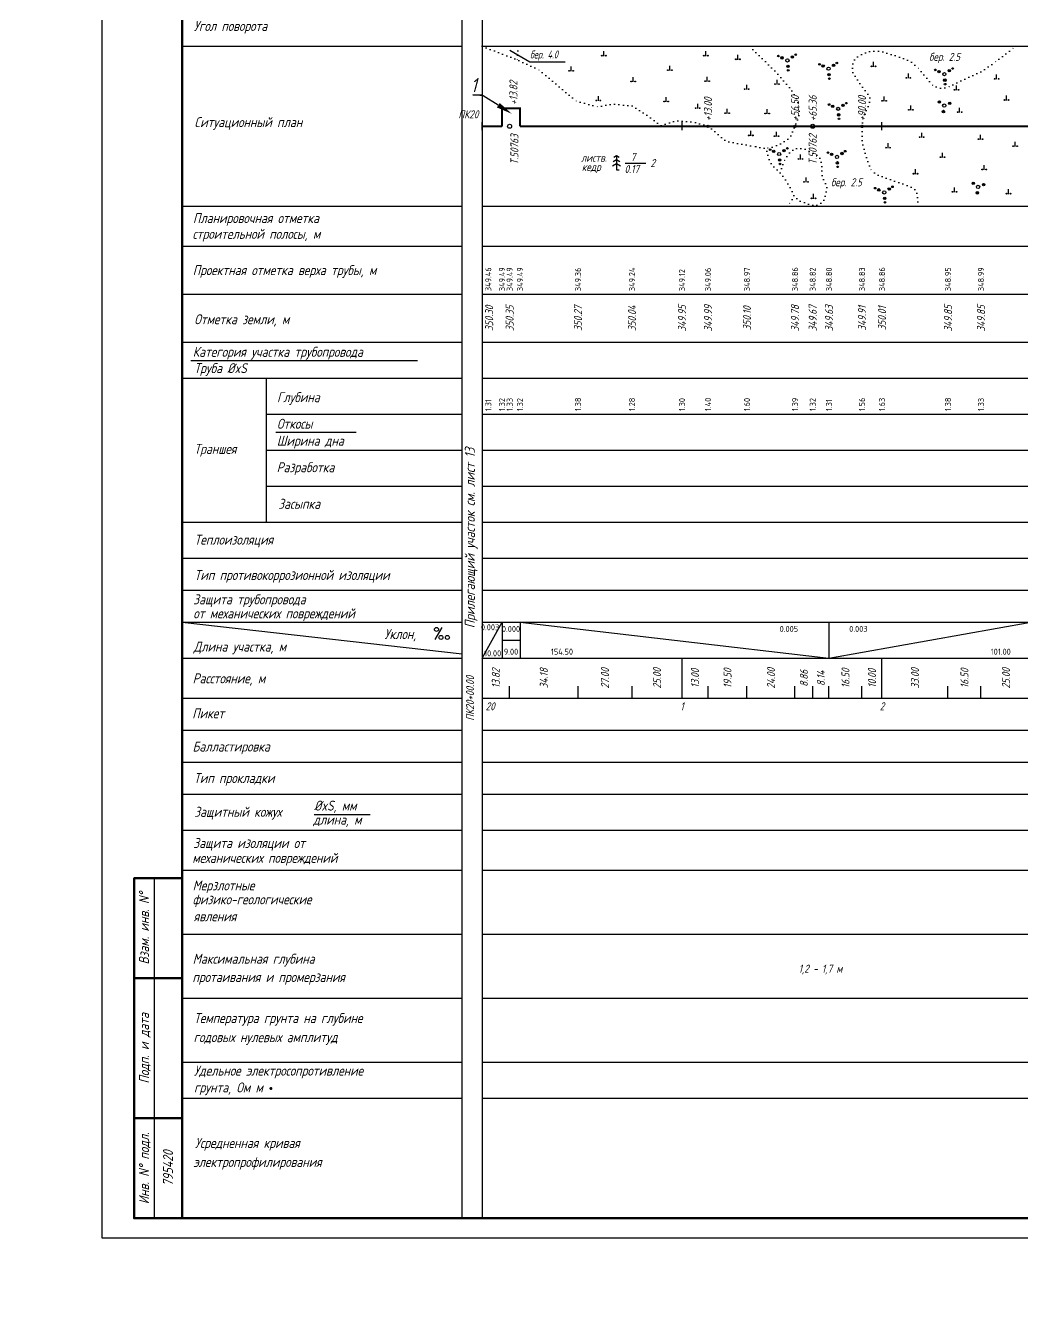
# Model space of a CAD drawing. Extents: x 0 to 1701, y -42 to 613.
# Drawn here: x 0 to 249.1, y 0 to 322.1 of the extents above; entities that cross this region are included whole.
import ezdxf
from ezdxf import colors
from ezdxf.entities.mleader import LeaderData, LeaderLine
from ezdxf.enums import TextEntityAlignment as Align
from ezdxf.math import Vec2, Vec3

# ---------------------------------------------------------------- set-up
doc = ezdxf.new("R2010")
doc.units = 0
doc.linetypes.add('ИИDot', pattern=[1, 0, -1])
doc.layers.add('ИИ_ОФОРМЛЕНИЕ_025', color=7, linetype='Continuous', lineweight=25)
doc.layers.add('ИИ_ПРОФИЛЬ_025', color=7, linetype='Continuous', lineweight=25)
doc.layers.add('Подвал', color=7, linetype='Continuous')
doc.layers.add('ТХ-Л', color=140, linetype='Continuous')
doc.styles.add('1', font='simplex.shx', dxfattribs={"width": 0.8, "height": 1.5})
doc.styles.add('VNIPISIMPLEXCUR', font='simplex.shx', dxfattribs={"width": 0.8, "oblique": 15})

# ---------------------------------------------------------------- blocks, each defined once
blk = doc.blocks.new('ИИ14001')
at = {"color": 0}
blk.add_lwpolyline([(0, 0), (1.79, 3)], dxfattribs=at)
for centre in [(0.35, 2.48), (1.47, 0.48), (3.08, 0.48)]:
    blk.add_circle(centre, 0.5, dxfattribs=at)
blk = doc.blocks.new('ИИ04007')
at = {"color": 0, "linetype": 'Continuous', "lineweight": 25}
blk.add_lwpolyline([(-70, 0), (-70, -303), (0, -303), (0, 0), (-70, 0)], close=True, dxfattribs=at)
for points in [[(-70, -10), (0, -10)], [(-70, -50), (0, -50)], [(-70, -60), (0, -60)], [(-70, -72), (0, -72)], [(-70, -84), (0, -84)], [(-67.81, -88.55), (-11.16, -88.55)], [(-70, -93), (0, -93)], [(-70, -93), (-49, -93)], [(-49, -93), (-49, -102)], [(-49, -93), (-49, -129)], [(-49, -102), (0, -102)], [(-46.58, -106.46), (-26.46, -106.46)], [(-49, -111), (0, -111)], [(-49, -120), (0, -120)], [(-70, -129), (0, -129)], [(-70, -138), (0, -138)], [(-70, -146), (0, -146)], [(-70, -154), (0, -154)], [(-70, -154), (0, -161.88)], [(-70, -163), (0, -163)], [(-70, -173), (0, -173)], [(-70, -181), (0, -181)], [(-70, -189), (0, -189)], [(-70, -197), (0, -197)], [(-36.98, -202.05), (-22.99, -202.05)], [(-70, -206), (0, -206)], [(-70, -216), (0, -216)], [(-70, -232), (0, -232)], [(-70, -248), (0, -248)], [(-70, -264), (0, -264)], [(-70, -273), (0, -273)]]:
    blk.add_lwpolyline(points, dxfattribs=at)
at = {"color": 0, "linetype": 'Continuous', "lineweight": 25, "const_width": 0.365}
blk.add_lwpolyline([(-47.96, -270.54, 1), (-47.59, -270.54, 1)], format="xyb", close=True, dxfattribs=at)
at = {"color": 0, "linetype": 'Continuous', "lineweight": 25}
blk.add_blockref('ИИ14001', (-6.73, -158.27), dxfattribs=at)
at = {"color": 0, "linetype": 'Continuous', "lineweight": 25, "style": 'VNIPISIMPLEXCUR', "oblique": 15, "width": 0.8}
for s, p in [('Угол поворота', (-67.03, -6.16)), ('Ситуационный план', (-66.88, -30.21)), ('Планировочная отметка', (-67.27, -54.2)), ('строительной полосы, м', (-67.37, -58.14)), ('Проектная отметка верха трубы, м', (-67.32, -67.21)), ('Отметка земли, м', (-66.93, -79.48)), ('Категория участка трубопровода', (-67.32, -87.63)), ('Труба %%CxS', (-66.97, -91.71)), ('Глубина', (-46.25, -98.97)), ('Откосы', (-46.27, -105.61)), ('Траншея', (-66.96, -111.89)), ('Ширина дна', (-46.32, -109.87)), ('Разработка', (-46.34, -116.48)), ('Засыпка', (-45.96, -125.63)), ('Теплоизоляция', (-66.89, -134.58)), ('Тип противокоррозионной изоляции', (-66.9, -143.42)), ('Защита трубопровода', (-67.2, -149.5)), ('от механических повреждений', (-67.17, -153.01)), ('Уклон,', (-19.4, -158.19)), ('Длина участка, м', (-67.09, -161.31)), ('Расстояние, м', (-67.34, -169.25)), ('Пикет', (-67.44, -177.99)), ('Балластировка', (-67.38, -186.3)), ('Тип прокладки', (-67.03, -194.17)), ('%%CxS, мм', (-36.96, -201.07)), ('Защитный кожух', (-66.96, -202.63)), ('длина, м', (-37.2, -204.57)), ('Защита изоляции от', (-67.18, -210.43)), ('механических повреждений', (-67.42, -214.14)), ('Мерзлотные', (-67.34, -221.03)), ('физико-геологические', (-67.34, -224.5)), ('явления', (-67.07, -228.74)), ('Максимальная глубина', (-67.33, -239.37)), ('протаивания и промерзания', (-67.4, -243.93)), ('Температура грунта на глубине', (-67.01, -254.18)), ('годовых нулевых амплитуд', (-67.11, -258.96)), ('Удельное электросопротивление', (-67, -267.33)), ('грунта, Ом м', (-67, -271.53)), ('Усредненная кривая', (-66.76, -285.4)), ('электропрофилирования', (-67.16, -290.15))]:
    blk.add_text(s, height=2.5, dxfattribs=at).set_placement(p)
blk = doc.blocks.new('ИИ15002')
at = {"linetype": 'Continuous', "lineweight": 25}
h = blk.add_hatch(color=0, dxfattribs=at)
edge = h.paths.add_edge_path()
edge.add_arc((0, 0), 0.3, 0, 360)
at = {"color": 0, "linetype": 'Continuous', "lineweight": 25}
blk.add_circle((0, 0), 0.3, dxfattribs=at)
at = {"color": 0, "linetype": 'Continuous', "style": 'VNIPISIMPLEXCUR', "oblique": 15, "width": 0.8}
blk.add_attdef('STATIONING', (1, 1.3), '', height=2, rotation=90, dxfattribs=at)
at = {"color": 7, "linetype": 'Continuous', "style": 'VNIPISIMPLEXCUR', "oblique": 15, "width": 0.8}
blk.add_attdef('HEIGHT', text='', height=2, dxfattribs=at).set_placement((0, -1.3), align=Align.TOP_CENTER)
blk = doc.blocks.new('ИИ03А2Х4')
at = {"color": 0, "linetype": 'Continuous', "lineweight": 25}
blk.add_lwpolyline([(0, 0), (0, 594), (1682, 594), (1682, 0)], close=True, dxfattribs=at)
at = {"color": 0, "linetype": 'Continuous', "lineweight": 50}
blk.add_lwpolyline([(20, 5), (20, 589), (1677, 589), (1677, 5)], close=True, dxfattribs=at)
at = {"color": 0, "linetype": 'Continuous', "style": 'VNIPISIMPLEXCUR', "oblique": 15, "width": 0.8, "flags": 8}
blk.add_attdef('FORMAT', text='', height=2.5, dxfattribs=at).set_placement((1677, 1.25), align=Align.RIGHT)
blk = doc.blocks.new('ИИ053672А')
at = {"color": 0, "linetype": 'Continuous'}
for points in [[(0.7, 3.1), (0, 3.5), (-0.7, 3.1)], [(0, 3.5), (0, 0), (0.7, 0)], [(1, 0.92), (0, 1.5), (-1, 0.92)], [(0.85, 2.01), (0, 2.5), (-0.85, 2.01)]]:
    blk.add_lwpolyline(points, dxfattribs=at)
at = {"color": 0, "linetype": 'Continuous', "style": 'VNIPISIMPLEXCUR', "oblique": 15, "width": 0.8}
blk.add_attdef('RACE1', text='', height=2, dxfattribs=at).set_placement((-2, 2.25), align=Align.RIGHT)
blk.add_attdef('HEIGHT', (2, 2.25), '', height=2, dxfattribs=at)
blk.add_attdef('RACE2', text='', height=2, dxfattribs=at).set_placement((-2, 1.25), align=Align.TOP_RIGHT)
blk.add_attdef('THICKNESS', text='', height=2, dxfattribs=at).set_placement((2, 1.25), align=Align.TOP_LEFT)
blk.add_attdef('DISTANCE', text='', height=2, dxfattribs=at).set_placement((8.5, 1.75), align=Align.MIDDLE_LEFT)
blk = doc.blocks.new('ИИ05407')
at = {"linetype": 'Continuous', "lineweight": 25}
h = blk.add_hatch(color=0, dxfattribs=at)
edge = h.paths.add_edge_path()
edge.add_arc((-0.5, 0.1), 0.1, 0, 360)
h = blk.add_hatch(color=0, dxfattribs=at)
edge = h.paths.add_edge_path()
edge.add_arc((0.5, 0.1), 0.1, 0, 360)
at = {"color": 0, "linetype": 'Continuous', "lineweight": 25}
blk.add_lwpolyline([(0, 0), (0, 1.2)], dxfattribs=at)
for centre in [(-0.5, 0.1), (0.5, 0.1)]:
    blk.add_circle(centre, 0.1, dxfattribs=at)
blk = doc.blocks.new('ИИ053951')
at = {"linetype": 'Continuous', "lineweight": 25}
h = blk.add_hatch(color=0, dxfattribs=at)
edge = h.paths.add_edge_path()
edge.add_arc((-1.4, 0.53), 0.3, 0, 360)
h = blk.add_hatch(color=0, dxfattribs=at)
edge = h.paths.add_edge_path()
edge.add_arc((1.16, 0.95), 0.3, 0, 360)
h = blk.add_hatch(color=0, dxfattribs=at)
edge = h.paths.add_edge_path()
edge.add_arc((0.24, -1.48), 0.3, 0, 360)
at = {"color": 0, "linetype": 'Continuous', "lineweight": 25}
for centre, radius in [((-1.4, 0.53), 0.3), ((0, 0), 0.4), ((1.16, 0.95), 0.3), ((0.24, -1.48), 0.3)]:
    blk.add_circle(centre, radius, dxfattribs=at)
blk = doc.blocks.new('ИИ053952')
at = {"linetype": 'Continuous', "lineweight": 25}
h = blk.add_hatch(color=0, dxfattribs=at)
edge = h.paths.add_edge_path()
edge.add_arc((-1.31, 2.13), 0.2, 0, 360)
h = blk.add_hatch(color=0, dxfattribs=at)
edge = h.paths.add_edge_path()
edge.add_arc((-0.79, 1.28), 0.3, 0, 360)
h = blk.add_hatch(color=0, dxfattribs=at)
edge = h.paths.add_edge_path()
edge.add_arc((1.5, 0.04), 0.3, 0, 360)
h = blk.add_hatch(color=0, dxfattribs=at)
edge = h.paths.add_edge_path()
edge.add_arc((2.5, 0.07), 0.2, 0, 360)
h = blk.add_hatch(color=0, dxfattribs=at)
edge = h.paths.add_edge_path()
edge.add_arc((-1.19, -2.2), 0.2, 0, 360)
h = blk.add_hatch(color=0, dxfattribs=at)
edge = h.paths.add_edge_path()
edge.add_arc((-0.71, -1.32), 0.3, 0, 360)
at = {"color": 0, "linetype": 'Continuous', "lineweight": 25}
for centre, radius in [((-1.31, 2.13), 0.2), ((-0.79, 1.28), 0.3), ((0, 0), 0.4), ((1.5, 0.04), 0.3), ((2.5, 0.07), 0.2), ((-1.19, -2.2), 0.2), ((-0.71, -1.32), 0.3)]:
    blk.add_circle(centre, radius, dxfattribs=at)
blk = doc.blocks.new('ИИ02001')
at = {"color": 0, "linetype": 'Continuous', "lineweight": 50, "flags": 128}
for points in [[(0, 85), (-12, 85), (-12, 0), (0, 0)], [(-12, 60), (0, 60)], [(-12, 25), (0, 25)]]:
    blk.add_lwpolyline(points, dxfattribs=at)
at = {"color": 0, "linetype": 'Continuous', "lineweight": 25, "flags": 128}
blk.add_lwpolyline([(-7, 85), (-7, 0)], dxfattribs=at)
at = {"color": 0, "lineweight": 25, "style": 'VNIPISIMPLEXCUR', "oblique": 15, "width": 0.8}
for s, p in [('Взам. инв. N%%D', (-8.25, 72.5)), ('Подп. и дата', (-8.25, 42.5)), ('Инв. N%%d подл.', (-8.25, 12.5))]:
    blk.add_text(s, height=2.5, rotation=90, dxfattribs=at).set_placement(p, align=Align.CENTER)
at = {"color": 0, "lineweight": 25, "style": 'VNIPISIMPLEXCUR', "oblique": 15, "width": 0.8, "flags": 8}
for tag, p in [('А22', (-2.25, 72.5)), ('А20', (-2.25, 12.5))]:
    blk.add_attdef(tag, text='', height=2.5, rotation=90, dxfattribs=at).set_placement(p, align=Align.CENTER)

msp = doc.modelspace()

# ---------------------------------------------------------------- linework, layer by layer
at = {"layer": 'ИИ_ПРОФИЛЬ_025', "flags": 128}
for points in [[(114.065, 326.975), (114.065, 23.975)], [(114.065, 316.975), (1064.065, 316.975)], [(134.864, 313.028), (126.022, 313.028), (121.053, 315.9)], [(114.065, 295.975), (114.065, 297.975)], [(114.065, 296.975), (119.065, 296.975)], [(123.565, 296.975), (364.065, 296.975)], [(164.065, 295.975), (164.065, 297.975)], [(214.065, 295.975), (214.065, 297.975)], [(149.836, 287.796), (155.053, 287.796)], [(114.065, 276.975), (1064.065, 276.975)], [(114.065, 266.975), (1064.065, 266.975)], [(114.065, 254.975), (1064.065, 254.975)], [(114.065, 242.975), (1064.065, 242.975)], [(114.065, 233.975), (1064.065, 233.975)], [(114.065, 224.975), (1064.065, 224.975)], [(114.065, 215.975), (1064.065, 215.975)], [(114.065, 206.975), (1064.065, 206.975)], [(114.065, 197.975), (1064.065, 197.975)], [(114.065, 188.975), (1064.065, 188.975)], [(114.065, 180.975), (1064.065, 180.975)], [(114.065, 172.975), (1064.065, 172.975)], [(114.065, 163.975), (1064.065, 163.975)], [(164.065, 153.975), (164.065, 163.975)], [(214.065, 153.975), (214.065, 163.975)], [(120.975, 153.975), (120.975, 156.975)], [(138.065, 153.975), (138.065, 156.975)], [(151.565, 153.975), (151.565, 156.975)], [(170.565, 153.975), (170.565, 156.975)], [(180.315, 153.975), (180.315, 156.975)], [(192.315, 153.975), (192.315, 156.975)], [(196.745, 153.975), (196.745, 156.975)], [(200.815, 153.975), (200.815, 156.975)], [(209.065, 153.975), (209.065, 156.975)], [(230.565, 153.975), (230.565, 156.975)], [(238.815, 153.975), (238.815, 156.975)], [(114.065, 153.975), (1064.065, 153.975)], [(114.065, 145.975), (1064.065, 145.975)], [(114.065, 137.975), (1064.065, 137.975)], [(114.065, 129.975), (1064.065, 129.975)], [(114.065, 120.975), (1064.065, 120.975)], [(114.065, 110.975), (1064.065, 110.975)], [(114.065, 94.975), (1064.065, 94.975)], [(114.065, 78.975), (1064.065, 78.975)], [(114.065, 62.975), (1064.065, 62.975)], [(114.065, 53.975), (1064.065, 53.975)], [(114.065, 23.975), (1064.065, 23.975)]]:
    msp.add_lwpolyline(points, dxfattribs=at)
at = {"layer": 'ИИ_ПРОФИЛЬ_025', "linetype": 'ИИDot', "flags": 128}
for points in [[(114.064, 316.982), (122.874, 313.626), (128.368, 311.071), (137.646, 303.283), (142.959, 301.876), (146.81, 302.526), (151.566, 302.108), (154.976, 300.008), (158.81, 297.133), (162.599, 298.418), (167.213, 298.019), (170.565, 296.975), (172.006, 295.908), (175.078, 293.232), (182.483, 291.897)], [(123.099, 316.975), (122.874, 313.626)], [(180.967, 316.975), (181.064, 316.905), (187.872, 310.242), (191.352, 306.188), (192.84, 303.735), (193.213, 301.898), (193.427, 300.012), (192.315, 296.975), (191.1, 294.215), (189.506, 293.044), (187.095, 291.88), (185.098, 291.416)], [(222.903, 276.975), (223.017, 277.83), (222.842, 279.917), (222.453, 281.09), (220.928, 281.999), (215.715, 283.813), (212.588, 284.948), (211.309, 286.188), (210.209, 288.997), (209.12, 292.956), (209.065, 296.975), (209.344, 298.953), (209.934, 300.552), (210.833, 302.375), (211.089, 303.498), (210.971, 304.388), (208.169, 308.196), (206.698, 310.572), (206.638, 312.346), (207.107, 313.515), (208.224, 314.618), (209.631, 315.289), (211.475, 315.79), (213.825, 315.732), (218.176, 314.409), (221.285, 313.157), (223.141, 311.528), (225.725, 308.491), (226.707, 307.301), (227.768, 306.763), (229.095, 306.441), (230.854, 306.894), (233.681, 308.297), (238.916, 310.665), (242.463, 313.126), (246.955, 316.572), (247.603, 316.975)], [(182.483, 291.897), (185.098, 291.416), (185.651, 289.149), (186.466, 287.473), (188.997, 284.962), (191.203, 281.566), (191.996, 279.7), (191.814, 278.97), (190.616, 277.231), (190.34, 276.975)], [(191.996, 279.7), (193.393, 278.329), (195.502, 277.596), (197.329, 277.06), (198.374, 277.433), (199.37, 278.217), (199.891, 279.508), (200.324, 281.85), (199.08, 284.369), (199.041, 287.326), (198.451, 289.369), (196.333, 290.558), (194.703, 291.377), (192.23, 291.452), (190.937, 290.33), (189.653, 288.469), (188.588, 285.368)]]:
    msp.add_lwpolyline(points, dxfattribs=at)
at = {"layer": 'ИИ_ПРОФИЛЬ_025'}
for centre in [(120.975, 296.975), (196.745, 296.975)]:
    msp.add_circle(centre, 0.5, dxfattribs=at)
at = {"layer": 'Подвал'}
for p, q in [((114.065, 172.975), (114.065, 163.975)), ((114.065, 163.975), (119.065, 172.975)), ((119.065, 172.975), (119.065, 163.975)), ((119.065, 172.975), (119.065, 163.975)), ((123.565, 172.975), (123.565, 163.975)), ((123.565, 172.975), (123.565, 163.975)), ((123.565, 172.975), (200.815, 163.975)), ((200.815, 172.975), (200.815, 163.975)), ((200.815, 172.975), (200.815, 163.975)), ((200.815, 163.975), (251.315, 172.975)), ((119.065, 168.475), (123.565, 168.475))]:
    msp.add_line(p, q, dxfattribs=at)
at = {"layer": 'ТХ-Л', "const_width": 0.5}
for points in [[(119.065, 296.975), (119.065, 301.475), (123.565, 301.475), (123.565, 296.975)], [(114.065, 296.975), (119.065, 296.975)], [(123.565, 296.975), (364.065, 296.975)]]:
    msp.add_lwpolyline(points, dxfattribs=at)

# ---------------------------------------------------------------- block references
at = {"layer": 'ИИ_ОФОРМЛЕНИЕ_025'}
msp.add_blockref('ИИ03А2Х4', (19.065, 18.975), dxfattribs=at)
ref = msp.add_blockref('ИИ02001', (39.065, 23.975), dxfattribs=at)
ref.add_attrib('А20', '795420', dxfattribs={"layer": '0', "lineweight": 25, "height": 2.5, "rotation": 90, "style": 'VNIPISIMPLEXCUR', "oblique": 15, "width": 0.8, "flags": 8}).set_placement((36.815, 36.475), align=Align.CENTER)
at = {"layer": 'ИИ_ПРОФИЛЬ_025'}
msp.add_blockref('ИИ04007', (109.065, 326.975), dxfattribs=at)
for name, p, rotation in [('ИИ05407', (144.501, 314.526), 7.024483642144162e-05), ('ИИ05407', (170, 314.526), 7.024483642144162e-05), ('ИИ053952', (190.424, 313.453), 32.90390560048129), ('ИИ05407', (178.013, 313.633), 7.024483642144162e-05), ('ИИ053952', (200.71, 311.383), 32.90390560048129), ('ИИ05407', (211.966, 311.866), 7.024483642144162e-05), ('ИИ053952', (229.651, 310.005), 32.90390560048129), ('ИИ05407', (136.372, 310.741), 7.024483642144162e-05), ('ИИ05407', (151.846, 308.058), 7.024483642144162e-05), ('ИИ05407', (161.042, 310.92), 7.024483642144162e-05), ('ИИ05407', (170.332, 308.182), 7.024483642144162e-05), ('ИИ05407', (220.651, 308.984), 7.024483642144162e-05), ('ИИ05407', (242.723, 308.726), 7.024483642144162e-05), ('ИИ05407', (180.244, 306.179), 7.024483642144162e-05), ('ИИ05407', (187.818, 307.4), 7.024483642144162e-05), ('ИИ05407', (232.717, 306.011), 7.024483642144162e-05), ('ИИ05407', (143.157, 303.315), 7.024483642144162e-05), ('ИИ05407', (160.088, 303.058), 7.024483642144162e-05), ('ИИ053952', (203.099, 301.341), 32.90390560048129), ('ИИ05407', (214.62, 303.27), 7.024483642144162e-05), ('ИИ053951', (229.621, 302.158), 343.629236911503), ('ИИ05407', (245.199, 303.441), 7.024483642144162e-05), ('ИИ05407', (167.993, 301.393), 7.024483642144162e-05), ('ИИ05407', (175.342, 300.167), 7.024483642144162e-05), ('ИИ05407', (185.362, 300.055), 7.024483642144162e-05), ('ИИ05407', (221.264, 301.018), 7.024483642144162e-05), ('ИИ05407', (233.475, 300.427), 7.024483642144162e-05), ('ИИ05407', (181.248, 294.604), 7.024483642144162e-05), ('ИИ053952', (188.358, 290.053), 32.90390560048129), ('ИИ05407', (187.668, 294.399), 7.024483642144162e-05), ('ИИ05407', (223.985, 294.146), 7.024483642144162e-05), ('ИИ05407', (238.692, 293.673), 7.024483642144162e-05), ('ИИ053952', (202.808, 289.331), 32.90390560048129), ('ИИ05407', (215.574, 291.538), 7.024483642144162e-05), ('ИИ05407', (229.203, 289.169), 7.024483642144162e-05), ('ИИ05407', (247.344, 291.895), 7.024483642144162e-05), ('ИИ05407', (193.659, 288.694), 7.024483642144162e-05), ('ИИ05407', (239.638, 286.088), 7.024483642144162e-05), ('ИИ05407', (195.067, 283.014), 7.024483642144162e-05), ('ИИ053952', (214.628, 280.442), 32.90390560048129), ('ИИ05407', (222.451, 285.023), 7.024483642144162e-05), ('ИИ053951', (238.09, 281.835), 343.629236911503), ('ИИ05407', (232.172, 280.515), 7.024483642144162e-05), ('ИИ05407', (245.685, 280.041), 7.024483642144162e-05), ('ИИ05407', (196.954, 278.858), 7.024483642144162e-05)]:
    msp.add_blockref(name, p, dxfattribs=dict(at, rotation=rotation))
for p, values in [((170.565, 296.975), {'STATIONING': '+13.00'}), ((192.315, 296.975), {'STATIONING': '+56.50'}), ((209.065, 296.975), {'STATIONING': '+90.00'})]:
    msp.add_blockref('ИИ15002', p, dxfattribs=at).add_auto_attribs(values)
ref = msp.add_blockref('ИИ053672А', (147.687, 286.054), dxfattribs=dict(at, rotation=7.024483642780274e-05))
ref.add_attrib('RACE1', 'листв.', dxfattribs={"layer": '0', "color": 0, "linetype": 'Continuous', "height": 2, "rotation": 0.00007, "style": 'VNIPISIMPLEXCUR', "oblique": 15, "width": 0.8}).set_placement((145.245, 288.1), align=Align.RIGHT)
ref.add_attrib('RACE2', 'кедр', dxfattribs={"layer": '0', "color": 0, "linetype": 'Continuous', "height": 2, "rotation": 0.00007, "style": 'VNIPISIMPLEXCUR', "oblique": 15, "width": 0.8}).set_placement((143.742, 287.811), align=Align.TOP_RIGHT)
ref.add_attrib('HEIGHT', '7', (151.221, 288.297), dxfattribs={"layer": '0', "color": 0, "linetype": 'Continuous', "height": 2, "rotation": 0.00007, "style": 'VNIPISIMPLEXCUR', "oblique": 15, "width": 0.8})
ref.add_attrib('THICKNESS', '0.17', dxfattribs={"layer": '0', "color": 0, "linetype": 'Continuous', "height": 2, "rotation": 0.00007, "style": 'VNIPISIMPLEXCUR', "oblique": 15, "width": 0.8}).set_placement((149.687, 287.304), align=Align.TOP_LEFT)
ref.add_attrib('DISTANCE', '2', dxfattribs={"layer": '0', "color": 0, "linetype": 'Continuous', "height": 2, "rotation": 0.00007, "style": 'VNIPISIMPLEXCUR', "oblique": 15, "width": 0.8}).set_placement((156.187, 287.804), align=Align.MIDDLE_LEFT)

# ---------------------------------------------------------------- texts
at = {"layer": 'ИИ_ПРОФИЛЬ_025', "style": 'VNIPISIMPLEXCUR', "oblique": 15}
for s, width, p in [('бер. 4.0', 0.7, (126.055, 313.927)), ('бер. 2.5', 0.8, (225.835, 313.341)), ('бер. 2.5', 0.8, (201.307, 281.99))]:
    msp.add_text(s, height=2, rotation=0.00007, dxfattribs=dict(at, width=width)).set_placement(p)
at = {"layer": 'ИИ_ПРОФИЛЬ_025', "style": 'VNIPISIMPLEXCUR', "oblique": 15, "width": 0.8}
for s, p in [('+13.82', (121.915, 302.305)), ('+65.36', (196.745, 298.249))]:
    msp.add_text(s, height=2, rotation=90, dxfattribs=at).set_placement(p, align=Align.MIDDLE_LEFT)
for s, p in [('ПК20', (110.66, 298.975)), ('20', (116.104, 150.975)), ('1', (164.065, 150.975)), ('2', (214.065, 150.975))]:
    msp.add_text(s, height=2, dxfattribs=at).set_placement(p, align=Align.CENTER)
for s, p in [('Т.50763', (122.173, 294.975)), ('Т.50762', (196.745, 294.975))]:
    msp.add_text(s, height=2, rotation=90, dxfattribs=at).set_placement(p, align=Align.MIDDLE_RIGHT)
for s, rotation, p in [('350.30', 90, (116.858, 248.975)), ('350.35', 90, (121.975, 248.975)), ('350.27', 90, (139.065, 248.975)), ('350.04', 90, (152.565, 248.975)), ('349.95', 90, (165.065, 248.975)), ('349.99', 90, (171.565, 248.975)), ('350.10', 90, (181.315, 248.975)), ('349.78', 90, (193.315, 248.975)), ('349.67', 90, (197.745, 248.975)), ('349.63', 90, (201.815, 248.975)), ('349.91', 90, (210.065, 248.975)), ('350.01', 90, (215.065, 248.975)), ('349.85', 90, (231.565, 248.975)), ('349.85', 90, (239.815, 248.975)), ('ПК20+00.00', 90.0052, (112.065, 153.976))]:
    msp.add_text(s, height=2, rotation=rotation, dxfattribs=at).set_placement(p, align=Align.CENTER)
for s, p in [('13.82', (117.52, 158.975)), ('34.18', (129.52, 158.975)), ('27.00', (144.815, 158.975)), ('25.00', (157.815, 158.975)), ('13.00', (167.315, 158.975)), ('19.50', (175.44, 158.975)), ('24.00', (186.315, 158.975)), ('8.86', (194.53, 158.975)), ('16.50', (204.94, 158.975)), ('10.00', (211.565, 158.975)), ('33.00', (222.315, 158.975)), ('16.50', (234.69, 158.975)), ('25.00', (245.065, 158.975)), ('8.14', (198.78, 158.975))]:
    msp.add_text(s, height=2, rotation=90, dxfattribs=at).set_placement(p, align=Align.MIDDLE_CENTER)
msp.add_text('1,2 - 1,7 м', height=2, dxfattribs=at).set_placement((198.678, 87.394), align=Align.TOP_CENTER)
at = {"layer": 'Подвал', "ltscale": 100, "char_height": 1.5, "rotation": 89.99998, "style": 'VNIPISIMPLEXCUR'}
for s, insert, attachment_point in [('\\W0.800;\\W0.8;\\Q0.0;349.46', (114.88, 255.775), 1), ('\\W0.800;\\W0.8;\\Q0.0;349.49', (119.065, 255.775), 4), ('\\W0.800;\\W0.8;\\Q0.0;349.49', (120.975, 255.775), 4), ('\\W0.800;\\W0.8;\\Q0.0;349.49', (123.565, 255.775), 4), ('\\W0.800;\\W0.8;\\Q0.0;349.36', (138.065, 255.775), 4), ('\\W0.800;\\W0.8;\\Q0.0;349.24', (151.565, 255.775), 4), ('\\W0.800;\\W0.8;\\Q0.0;349.12', (164.065, 255.775), 4), ('\\W0.800;\\W0.8;\\Q0.0;349.06', (170.565, 255.775), 4), ('\\W0.800;\\W0.8;\\Q0.0;348.97', (180.315, 255.775), 4), ('\\W0.800;\\W0.8;\\Q0.0;348.86', (192.315, 255.775), 4), ('\\W0.800;\\W0.8;\\Q0.0;348.82', (196.745, 255.775), 4), ('\\W0.800;\\W0.8;\\Q0.0;348.80', (200.815, 255.775), 4), ('\\W0.800;\\W0.8;\\Q0.0;348.83', (209.065, 255.775), 4), ('\\W0.800;\\W0.8;\\Q0.0;348.86', (214.065, 255.775), 4), ('\\W0.800;\\W0.8;\\Q0.0;348.95', (230.565, 255.775), 4), ('\\W0.800;\\W0.8;\\Q0.0;348.99', (238.815, 255.775), 4), ('\\W0.800;\\W0.8;\\Q0.0;1.31', (114.88, 225.775), 1), ('\\W0.800;\\W0.8;\\Q0.0;1.32', (119.065, 225.775), 4), ('\\W0.800;\\W0.8;\\Q0.0;1.33', (120.975, 225.775), 4), ('\\W0.800;\\W0.8;\\Q0.0;1.32', (123.565, 225.775), 4), ('\\W0.800;\\W0.8;\\Q0.0;1.38', (138.065, 225.775), 4), ('\\W0.800;\\W0.8;\\Q0.0;1.28', (151.565, 225.775), 4), ('\\W0.800;\\W0.8;\\Q0.0;1.30', (164.065, 225.775), 4), ('\\W0.800;\\W0.8;\\Q0.0;1.40', (170.565, 225.775), 4), ('\\W0.800;\\W0.8;\\Q0.0;1.60', (180.315, 225.775), 4), ('\\W0.800;\\W0.8;\\Q0.0;1.39', (192.315, 225.775), 4), ('\\W0.800;\\W0.8;\\Q0.0;1.32', (196.745, 225.775), 4), ('\\W0.800;\\W0.8;\\Q0.0;1.31', (200.815, 225.775), 4), ('\\W0.800;\\W0.8;\\Q0.0;1.56', (209.065, 225.775), 4), ('\\W0.800;\\W0.8;\\Q0.0;1.63', (214.065, 225.775), 4), ('\\W0.800;\\W0.8;\\Q0.0;1.38', (230.565, 225.775), 4), ('\\W0.800;\\W0.8;\\Q0.0;1.33', (238.815, 225.775), 4)]:
    msp.add_mtext(s, dxfattribs=dict(at, insert=insert, attachment_point=attachment_point))
at = {"layer": 'Подвал', "ltscale": 100, "char_height": 1.5, "style": 'VNIPISIMPLEXCUR'}
for s, insert, attachment_point in [('\\W0.800;\\W0.8;\\Q0.0;0.003', (116.081, 170.993), 8), ('\\W0.800;\\W0.8;\\Q0.0;0.000', (121.315, 172.075), 2), ('\\W0.800;\\W0.8;\\Q0.0;0.005', (193.09, 172.075), 3), ('\\W0.800;\\W0.8;\\Q0.0;0.003', (205.865, 172.075), 1), ('\\W0.800;\\W0.8;\\Q0.0;10.00', (118.858, 164.472), 9), ('\\W0.800;\\W0.8;\\Q0.0;9.00', (121.315, 164.875), 8), ('\\W0.800;\\W0.8;\\Q0.0;154.50', (131.29, 164.875), 7), ('\\W0.800;\\W0.8;\\Q0.0;101.00', (246.265, 164.875), 9)]:
    msp.add_mtext(s, dxfattribs=dict(at, insert=insert, attachment_point=attachment_point))
at = {"layer": 'ТХ-Л', "style": '1', "oblique": 15, "width": 0.8}
msp.add_text('Прилегающий участок см. лист 13', height=2.5, rotation=89.99998, dxfattribs=at).set_placement((112.278, 194.051), align=Align.CENTER)

# ---------------------------------------------------------------- leaders
at = {"layer": 'ТХ-Л', "ltscale": 100}
ml = msp.add_multileader_mtext('Standard', dxfattribs=at)
ml.set_content('1\\P', color=256, style='VNIPISIMPLEXCUR')
ml.set_leader_properties()
ml.build(insert=Vec2(0, 0))
ml.multileader.update_dxf_attribs({"leader_type": 0, "has_dogleg": 0, "text_left_attachment_type": 0, "text_right_attachment_type": 0, "dogleg_length": 0.36})
ctx = ml.context
ctx.base_point, ctx.char_height = Vec3(1565.024, 588.436), 3.5
ctx.left_attachment, ctx.right_attachment = 0, 0
notes = []
notes.append((ctx, [(0, (0, 0, 0), (0, 0), (1, 0), 1, [])]))
ctx.mtext.insert, ctx.mtext.flow_direction = Vec3(1567.024, 588.436), 5
at = {"layer": 'ТХ-Л', "linetype": 'Continuous', "ltscale": 100}
ml = msp.add_multileader_mtext('Standard', dxfattribs=at)
ml.set_content('1', color=256, style='VNIPISIMPLEXCUR')
ml.set_leader_properties()
ml.build(insert=Vec2(0, 0))
ml.multileader.update_dxf_attribs({"has_dogleg": 0, "text_left_attachment_type": 6, "text_right_attachment_type": 6, "dogleg_length": 1})
ctx = ml.context
ctx.base_point, ctx.char_height, ctx.landing_gap_size, ctx.plane_origin = Vec3(111.8, 304.836), 3.5, 0, Vec3(121.326, 298.66)
ctx.left_attachment, ctx.right_attachment, ctx.text_align_type = 6, 6, 2
notes.append((ctx, [(0, (1, 1, 0), (110.8, 304.836), (1, 0), 1, [(0, [(121.527, 300.1), (114.35, 304.636)], 0, [])])]))
ctx.mtext.insert, ctx.mtext.alignment, ctx.mtext.line_spacing_factor, ctx.mtext.flow_direction = Vec3(112.738, 309.036), 3, 0.908571, 5
for ctx, leaders in notes:
    for number, flags, end, landing, length, lines in leaders:
        leader = LeaderData()
        leader.index, (leader.has_last_leader_line, leader.has_dogleg_vector, leader.attachment_direction) = number, flags
        leader.last_leader_point, leader.dogleg_vector, leader.dogleg_length = Vec3(end), Vec3(landing), length
        for number, points, colour, breaks in lines:
            line = LeaderLine()
            line.index, line.vertices, line.color, line.breaks = number, Vec3.list(points), colors.encode_raw_color(colour), breaks
            leader.lines.append(line)
        ctx.leaders.append(leader)

doc.saveas('drawing.dxf')
